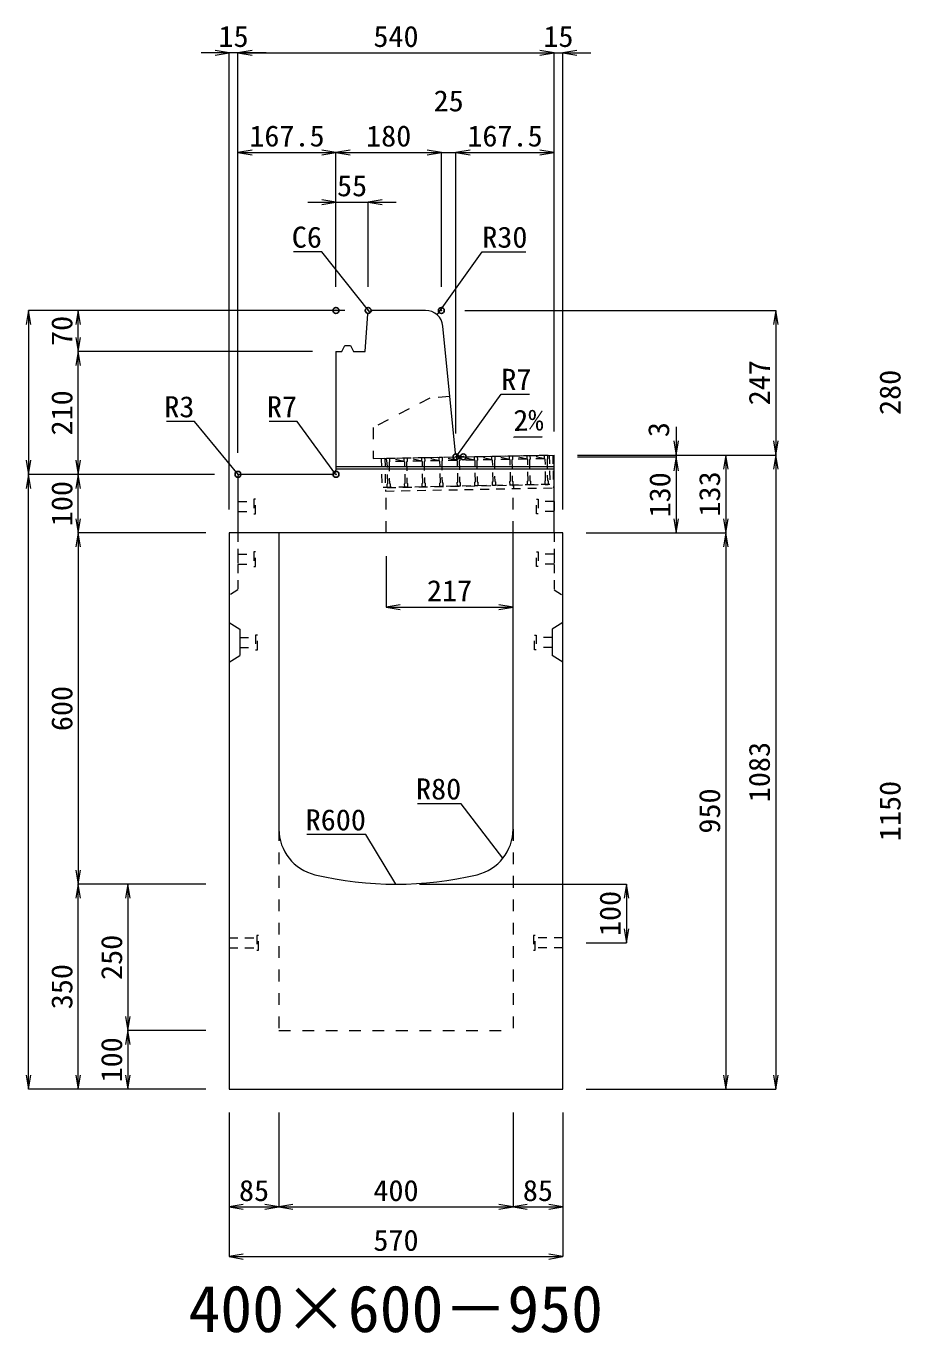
# Model space of a CAD drawing. Units: millimetres at full size; some dimension numbers follow another scale. Extents: x -18734 to 51600, y -18820 to 17820.
# Drawn here: x 31918 to 33413, y -13586 to -11354 of the extents above; entities that cross this region are included whole.
import ezdxf
from ezdxf.enums import TextEntityAlignment as Align

# ---------------------------------------------------------------- set-up
doc = ezdxf.new("R2010")
doc.units = ezdxf.units.MM
doc.header["$LTSCALE"] = 20
doc.header["$PDMODE"] = 32
doc.header["$PDSIZE"] = 10
doc.linetypes.add('USER1', pattern=[2, 1, -1])
doc.linetypes.add('USER2', pattern=[1.35, 0.75, -0.6])
for name, color, linetype, lineweight in [('インサート', 3, 'USER2', 9), ('グレーチング', 7, 'USER2', 5), ('受枠', 3, 'USER2', 9), ('寸法線', 7, 'Continuous', 13), ('引出線', 4, 'Continuous', 13), ('本体', 2, 'Continuous', 13), ('目地', 132, 'Continuous', 5)]:
    doc.layers.add(name, color=color, linetype=linetype, lineweight=lineweight)
doc.layers.add('作業エリア', color=11, linetype='Continuous')
doc.layers.add('文字', color=7, linetype='Continuous')
doc.styles.add('ＭＳ 明朝', font='')
doc.styles.get('ＭＳ 明朝').set_extended_font_data('MS Mincho')

# ---------------------------------------------------------------- blocks, each defined once
blk = doc.blocks.new('open_arrow')
at = {"color": 0, "linetype": 'Continuous', "lineweight": -2}
blk.add_lwpolyline([(7.5, 1.25), (0, 0), (7.5, -1.25)], dxfattribs=at)

msp = doc.modelspace()

# ---------------------------------------------------------------- linework, layer by layer
at = {"layer": 'インサート'}
for p, q in [((32310, -12162.5), (32307, -12162.5)), ((32307, -12162.5), (32307, -12187.5)), ((32310, -12187.5), (32310, -12162.5)), ((32790, -12162.5), (32793, -12162.5)), ((32790, -12187.5), (32790, -12162.5)), ((32793, -12162.5), (32793, -12187.5)), ((32280, -12166.5), (32307, -12166.5)), ((32280, -12166.5), (32280, -12183.5)), ((32280, -12183.5), (32307, -12183.5)), ((32820, -12166.5), (32793, -12166.5)), ((32820, -12183.5), (32793, -12183.5)), ((32820, -12166.5), (32820, -12183.5)), ((32307, -12187.5), (32310, -12187.5)), ((32793, -12187.5), (32790, -12187.5)), ((32310, -12252.5), (32307, -12252.5)), ((32307, -12252.5), (32307, -12277.5)), ((32310, -12277.5), (32310, -12252.5)), ((32790, -12252.5), (32793, -12252.5)), ((32790, -12277.5), (32790, -12252.5)), ((32793, -12252.5), (32793, -12277.5)), ((32280, -12256.5), (32307, -12256.5)), ((32280, -12256.5), (32280, -12273.5)), ((32280, -12273.5), (32307, -12273.5)), ((32820, -12256.5), (32793, -12256.5)), ((32820, -12273.5), (32793, -12273.5)), ((32820, -12256.5), (32820, -12273.5)), ((32307, -12277.5), (32310, -12277.5)), ((32793, -12277.5), (32790, -12277.5)), ((32283.2, -12398.5), (32310.2, -12398.5)), ((32283.2, -12398.5), (32283.2, -12415.5)), ((32313.2, -12394.5), (32310.2, -12394.5)), ((32310.2, -12394.5), (32310.2, -12419.5)), ((32313.2, -12419.5), (32313.2, -12394.5)), ((32786.8, -12394.5), (32789.8, -12394.5)), ((32786.8, -12419.5), (32786.8, -12394.5)), ((32789.8, -12394.5), (32789.8, -12419.5)), ((32816.8, -12398.5), (32789.8, -12398.5)), ((32816.8, -12398.5), (32816.8, -12415.5)), ((32283.2, -12415.5), (32310.2, -12415.5)), ((32310.2, -12419.5), (32313.2, -12419.5)), ((32789.8, -12419.5), (32786.8, -12419.5)), ((32816.8, -12415.5), (32789.8, -12415.5)), ((32265, -12911.5), (32312, -12911.5)), ((32265, -12911.5), (32265, -12928.5)), ((32315, -12907.5), (32312, -12907.5)), ((32312, -12907.5), (32312, -12932.5)), ((32315, -12932.5), (32315, -12907.5)), ((32788, -12907.5), (32785, -12907.5)), ((32785, -12907.5), (32785, -12932.5)), ((32788, -12932.5), (32788, -12907.5)), ((32835, -12911.5), (32788, -12911.5)), ((32835, -12928.5), (32835, -12911.5)), ((32265, -12928.5), (32312, -12928.5)), ((32312, -12932.5), (32315, -12932.5)), ((32785, -12932.5), (32788, -12932.5)), ((32835, -12928.5), (32788, -12928.5))]:
    msp.add_line(p, q, dxfattribs=at)
at = {"layer": 'グレーチング'}
for p, q in [((32533.97, -12092.54), (32808.92, -12087.21)), ((32564.08, -12097.95), (32538.97, -12092.44)), ((32594.07, -12097.37), (32568.96, -12091.86)), ((32624.07, -12096.79), (32598.96, -12091.28)), ((32654.06, -12096.21), (32628.95, -12090.7)), ((32654.06, -12096.21), (32629.07, -12096.7)), ((32684.06, -12095.63), (32658.95, -12090.12)), ((32684.06, -12095.63), (32659.06, -12096.12)), ((32714.05, -12095.05), (32688.94, -12089.54)), ((32714.05, -12095.05), (32689.06, -12095.54)), ((32744.05, -12094.47), (32718.93, -12088.96)), ((32744.05, -12094.47), (32719.05, -12094.95)), ((32774.04, -12093.89), (32748.93, -12088.38)), ((32774.04, -12093.89), (32749.05, -12094.37)), ((32804.04, -12093.31), (32778.92, -12087.8)), ((32804.04, -12093.31), (32779.04, -12093.79)), ((32564.08, -12097.95), (32539.08, -12098.44)), ((32594.07, -12097.37), (32569.08, -12097.86)), ((32624.07, -12096.79), (32599.07, -12097.28)), ((32534.94, -12142.53), (32809.89, -12137.21))]:
    msp.add_line(p, q, dxfattribs=at)
for points in [[(32533.97, -12092.54), (32538.97, -12092.44), (32539.08, -12098.44), (32538.1, -12099.46), (32538.8, -12135.45), (32539.82, -12136.43), (32539.94, -12142.43), (32534.94, -12142.53), (32534.82, -12136.53), (32535.8, -12135.51), (32535.1, -12099.52), (32534.09, -12098.53)], [(32568.8, -12134.87), (32569.81, -12135.85), (32569.93, -12141.85), (32564.93, -12141.95), (32564.82, -12135.95), (32565.8, -12134.93), (32565.1, -12098.93), (32564.08, -12097.95), (32563.96, -12091.96), (32568.96, -12091.86), (32569.08, -12097.86), (32568.1, -12098.88)], [(32598.79, -12134.29), (32599.81, -12135.27), (32599.92, -12141.27), (32594.93, -12141.37), (32594.81, -12135.37), (32595.79, -12134.35), (32595.09, -12098.35), (32594.07, -12097.37), (32593.96, -12091.38), (32598.96, -12091.28), (32599.07, -12097.28), (32598.09, -12098.3)], [(32628.78, -12133.71), (32629.8, -12134.69), (32629.92, -12140.69), (32624.92, -12140.79), (32624.8, -12134.79), (32625.78, -12133.77), (32625.09, -12097.77), (32624.07, -12096.79), (32623.95, -12090.79), (32628.95, -12090.7), (32629.07, -12096.7), (32628.09, -12097.72)], [(32658.78, -12133.13), (32659.8, -12134.11), (32659.91, -12140.11), (32654.91, -12140.2), (32654.8, -12134.21), (32655.78, -12133.19), (32655.08, -12097.19), (32654.06, -12096.21), (32653.95, -12090.21), (32658.95, -12090.12), (32659.06, -12096.12), (32658.08, -12097.14)], [(32685.77, -12132.61), (32685.08, -12096.61), (32684.06, -12095.63), (32683.94, -12089.63), (32688.94, -12089.54), (32689.06, -12095.54), (32688.08, -12096.55), (32688.77, -12132.55), (32689.79, -12133.53), (32689.91, -12139.53), (32684.91, -12139.62), (32684.79, -12133.63)], [(32715.77, -12132.03), (32715.07, -12096.03), (32714.05, -12095.05), (32713.94, -12089.05), (32718.93, -12088.96), (32719.05, -12094.95), (32718.07, -12095.97), (32718.77, -12131.97), (32719.79, -12132.95), (32719.9, -12138.95), (32714.9, -12139.04), (32714.79, -12133.04)], [(32749.05, -12094.37), (32748.06, -12095.39), (32748.76, -12131.39), (32749.78, -12132.37), (32749.9, -12138.37), (32744.9, -12138.46), (32744.78, -12132.46), (32745.76, -12131.44), (32745.07, -12095.45), (32744.05, -12094.47), (32743.93, -12088.47), (32748.93, -12088.38)], [(32779.04, -12093.79), (32778.06, -12094.81), (32778.76, -12130.81), (32779.78, -12131.79), (32779.89, -12137.79), (32774.89, -12137.88), (32774.78, -12131.88), (32775.76, -12130.86), (32775.06, -12094.87), (32774.04, -12093.89), (32773.92, -12087.89), (32778.92, -12087.8)], [(32804.89, -12137.3), (32804.77, -12131.3), (32805.75, -12130.28), (32805.05, -12094.29), (32804.04, -12093.31), (32803.92, -12087.31), (32808.92, -12087.21), (32809.03, -12093.21), (32808.05, -12094.23), (32808.75, -12130.23), (32809.77, -12131.21), (32809.89, -12137.21)]]:
    msp.add_lwpolyline(points, close=True, dxfattribs=at)
at = {"layer": '作業エリア'}
for p in [(32447.5, -11840), (32447.5, -11840), (32502.5, -11840), (32627.5, -11840), (32652.5, -12090), (32665, -12090), (32280, -12120), (32447.5, -12120)]:
    msp.add_point(p, dxfattribs=at)
at = {"layer": '受枠'}
for p, q in [((32524.97, -12092.71), (32817.92, -12087.04)), ((32524.97, -12092.71), (32525.94, -12142.7)), ((32530.97, -12092.59), (32532.05, -12148.58)), ((32811.92, -12087.16), (32812.89, -12137.15)), ((32817.92, -12087.04), (32819, -12143.03)), ((32812.89, -12137.15), (32525.94, -12142.7)), ((32532.05, -12148.58), (32819, -12143.03))]:
    msp.add_line(p, q, dxfattribs=at)
at = {"layer": '受枠', "linetype": 'Continuous'}
msp.add_line((32750.9, -12138.35), (32751.01, -12144.35), dxfattribs=at)
at = {"layer": '寸法線'}
for p, q in [((32328, -11400.05), (32217, -11400.05)), ((32265, -12180), (32265, -11400.05)), ((32280, -11400.05), (32820, -11400.05)), ((32280, -12083), (32280, -11400.05)), ((32280, -12083), (32280, -11400.05)), ((32772, -11400.05), (32883, -11400.05)), ((32820, -12047), (32820, -11400.05)), ((32820, -12047), (32820, -11400.05)), ((32835, -12180), (32835, -11400.05)), ((32280, -11570.05), (32447.5, -11570.05)), ((32280, -12083), (32280, -11570.05)), ((32447.5, -11800), (32447.5, -11570.05)), ((32447.5, -11570.05), (32627.5, -11570.05)), ((32447.5, -11800), (32447.5, -11570.05)), ((32579.5, -11570.05), (32700.5, -11570.05)), ((32627.5, -11800), (32627.5, -11570.05)), ((32627.5, -11800), (32627.5, -11570.05)), ((32652.5, -12050), (32652.5, -11570.05)), ((32652.5, -11570.05), (32820, -11570.05)), ((32652.5, -12050), (32652.5, -11570.05)), ((32820, -12047), (32820, -11570.05)), ((32399.5, -11655.05), (32550.5, -11655.05)), ((32447.5, -11800), (32447.5, -11655.05)), ((32502.5, -11800), (32502.5, -11655.05)), ((31922.06, -11840), (31922.06, -12120)), ((32462.5, -11840), (31922.06, -11840)), ((32007.06, -11910), (32007.06, -11840)), ((32462.5, -11840), (32007.06, -11840)), ((32667.5, -11840), (33198.78, -11840)), ((33198.78, -11840), (33198.78, -12087)), ((32007.06, -12120), (32007.06, -11910)), ((32407.5, -11910), (32007.06, -11910)), ((32407.5, -11910), (32007.06, -11910)), ((33028.78, -12039), (33028.78, -12138)), ((32860, -12087), (33028.78, -12087)), ((32860, -12087), (33113.78, -12087)), ((32860, -12087), (33198.78, -12087)), ((32860, -12087), (33198.78, -12087)), ((32860, -12090), (33028.78, -12090)), ((32860, -12090), (33028.78, -12090)), ((33028.78, -12090), (33028.78, -12220)), ((33113.78, -12087), (33113.78, -12220)), ((33198.78, -12087), (33198.78, -13170)), ((32240, -12120), (31922.06, -12120)), ((31922.06, -13170), (31922.06, -12120)), ((32240, -12120), (31922.06, -12120)), ((32007.06, -12220), (32007.06, -12120)), ((32240, -12120), (32007.06, -12120)), ((32240, -12120), (32007.06, -12120)), ((32007.06, -12220), (32007.06, -12820)), ((32225, -12220), (32007.06, -12220)), ((32225, -12220), (32007.06, -12220)), ((32875, -12220), (33028.78, -12220)), ((32875, -12220), (33113.78, -12220)), ((32875, -12220), (33113.78, -12220)), ((33113.78, -12220), (33113.78, -13170)), ((32533, -12260), (32533, -12346.67)), ((32533, -12346.67), (32750, -12346.67)), ((32225, -12820), (32007.06, -12820)), ((32007.06, -13170), (32007.06, -12820)), ((32225, -12820), (32007.06, -12820)), ((32092.06, -12820), (32092.06, -13070)), ((32225, -12820), (32092.06, -12820)), ((32590, -12820), (32943.78, -12820)), ((32943.78, -12820), (32943.78, -12920)), ((32875, -12920), (32943.78, -12920)), ((32225, -13070), (32092.06, -13070)), ((32092.06, -13070), (32092.06, -13170)), ((32225, -13070), (32092.06, -13070)), ((32225, -13170), (31922.06, -13170)), ((32225, -13170), (32007.06, -13170)), ((32225, -13170), (32092.06, -13170)), ((32875, -13170), (33113.78, -13170)), ((32875, -13170), (33198.78, -13170)), ((32265, -13210), (32265, -13371.16)), ((32265, -13210), (32265, -13456.16)), ((32350, -13210), (32350, -13371.16)), ((32350, -13210), (32350, -13371.16)), ((32750, -13210), (32750, -13371.16)), ((32750, -13210), (32750, -13371.16)), ((32835, -13210), (32835, -13371.16)), ((32835, -13210), (32835, -13456.16)), ((32265, -13371.16), (32350, -13371.16)), ((32350, -13371.16), (32750, -13371.16)), ((32750, -13371.16), (32835, -13371.16)), ((32265, -13456.16), (32835, -13456.16))]:
    msp.add_line(p, q, dxfattribs=at)
at = {"layer": '引出線'}
for points in [[(32505.29, -11842.99), (32423.41, -11740.07), (32375.07, -11740.07)], [(32620.48, -11847.76), (32697.4, -11740.07), (32772.08, -11740.07)], [(32654.14, -12088.19), (32730, -11982.98), (32777.93, -11982.98)], [(32280.88, -12120.88), (32205.62, -12029.7), (32157.89, -12029.7)], [(32445.45, -12117.95), (32380.97, -12029.7), (32333.04, -12029.7)], [(32751.14, -12056.74), (32799.85, -12055.77), (32751.11, -12056.74)], [(32732.76, -12775.58), (32661.5, -12682.47), (32586.83, -12682.47)], [(32550, -12820), (32498.63, -12735.25), (32397.63, -12735.25)]]:
    msp.add_lwpolyline(points, dxfattribs=at)
at = {"layer": '本体'}
for p, q in [((32497.5, -11910), (32502.07, -11845.98)), ((32502.07, -11845.98), (32508.5, -11840)), ((32600.35, -11840), (32508.5, -11840)), ((32651.87, -12083.7), (32630.2, -11867.01)), ((32447.5, -11910), (32447.5, -12113)), ((32447.5, -11910), (32457.5, -11910)), ((32457.5, -11910), (32462.5, -11900)), ((32462.5, -11900), (32472.5, -11900)), ((32472.5, -11900), (32477.5, -11910)), ((32477.5, -11910), (32497.5, -11910)), ((32665, -12090), (32658.83, -12090)), ((32665, -12090), (32820, -12087)), ((32820, -12220), (32820, -12087)), ((32280, -12123), (32280, -12220)), ((32440.5, -12120), (32283, -12120)), ((32265, -12220), (32265, -13170)), ((32350, -12220), (32265, -12220)), ((32820, -12220), (32280, -12220)), ((32350, -12220), (32350, -12725.96)), ((32750, -12725.96), (32750, -12220)), ((32835, -12220), (32750, -12220)), ((32835, -13170), (32835, -12220)), ((32265, -13170), (32835, -13170))]:
    msp.add_line(p, q, dxfattribs=at)
at = {"layer": '本体', "linetype": 'USER1'}
for p, q in [((32608, -11990), (32511, -12040)), ((32642.2, -11987), (32608, -11990)), ((32511, -12040), (32511, -12092.98)), ((32511, -12092.98), (32665, -12090)), ((32750, -12220), (32750, -12138.36)), ((32533, -12220), (32533, -12142.56))]:
    msp.add_line(p, q, dxfattribs=at)
at = {"layer": '本体', "linetype": 'USER2', "lineweight": 9}
for p, q in [((32280, -12220), (32280, -12317)), ((32820, -12220), (32820, -12317)), ((32280, -12317), (32265, -12326.5)), ((32820, -12317), (32835, -12326.5))]:
    msp.add_line(p, q, dxfattribs=at)
at = {"layer": '本体', "lineweight": 9}
for p, q in [((32265, -12373), (32283.2, -12384.5)), ((32283.2, -12384.5), (32283.2, -12429.5)), ((32835, -12373), (32816.8, -12384.5)), ((32816.8, -12384.5), (32816.8, -12429.5)), ((32265, -12441), (32283.2, -12429.5)), ((32835, -12441), (32816.8, -12429.5))]:
    msp.add_line(p, q, dxfattribs=at)
at = {"layer": '本体', "linetype": 'USER1', "lineweight": 15}
for p, q in [((32350, -12725.96), (32350, -13070)), ((32750, -12725.96), (32750, -13070)), ((32350, -13070), (32750, -13070))]:
    msp.add_line(p, q, dxfattribs=at)
at = {"layer": '本体'}
for centre, radius, start, end in [((32600.35, -11870), 30, 5.71059, 90), ((32658.83, -12083), 7, 185.71059, 270), ((32440.5, -12113), 7, 270, 0), ((32283, -12123), 3, 90, 180), ((32430, -12725.96), 80, 180, 256.65764), ((32670, -12725.96), 80, 283.34236, 0), ((32550, -12220), 600, 256.65764, 283.34236)]:
    msp.add_arc(centre, radius, start, end, dxfattribs=at)
at = {"layer": '目地'}
for p, q in [((32820, -12107), (32447.5, -12107)), ((32820, -12111), (32447.5, -12111))]:
    msp.add_line(p, q, dxfattribs=at)

# ---------------------------------------------------------------- block references
at = {"layer": '寸法線', "xscale": 3.2, "yscale": 3.2}
for p, rotation in [((32265, -11400.05), 180), ((32820, -11400.05), 180), ((32820, -11400.05), 180), ((32447.5, -11570.05), 180), ((32627.5, -11570.05), 180), ((32627.5, -11570.05), 180), ((32820, -11570.05), 180), ((32447.5, -11655.05), 180), ((31922.06, -11840), 270), ((32007.06, -11840), 270), ((33198.78, -11840), 270), ((32007.06, -11910), 90), ((32007.06, -11910), 270), ((33028.78, -12087), 90), ((33198.78, -12087), 90), ((31922.06, -12120), 90), ((32007.06, -12120), 90), ((33028.78, -12090), 270), ((33028.78, -12090), 270), ((33113.78, -12087), 270), ((33198.78, -12087), 270), ((31922.06, -12120), 270), ((32007.06, -12120), 270), ((32007.06, -12220), 90), ((33028.78, -12220), 90), ((33113.78, -12220), 90), ((32007.06, -12220), 270), ((33113.78, -12220), 270), ((32750, -12346.67), 180), ((32007.06, -12820), 90), ((32007.06, -12820), 270), ((32092.06, -12820), 270), ((32943.78, -12820), 270), ((32943.78, -12920), 90), ((32092.06, -13070), 90), ((32092.06, -13070), 270), ((31922.06, -13170), 90), ((32007.06, -13170), 90), ((32092.06, -13170), 90), ((33113.78, -13170), 90), ((33198.78, -13170), 90), ((32350, -13371.16), 180), ((32750, -13371.16), 180), ((32835, -13371.16), 180), ((32835, -13456.16), 180)]:
    msp.add_blockref('open_arrow', p, dxfattribs=dict(at, rotation=rotation))
for p in [(32280, -11400.05), (32280, -11400.05), (32835, -11400.05), (32280, -11570.05), (32447.5, -11570.05), (32652.5, -11570.05), (32652.5, -11570.05), (32502.5, -11655.05), (32533, -12346.67), (32265, -13371.16), (32350, -13371.16), (32750, -13371.16), (32265, -13456.16)]:
    msp.add_blockref('open_arrow', p, dxfattribs=at)
at = {"layer": '引出線', "xscale": 0.0533, "yscale": 0.0533}
for p, rotation in [((32505.29, -11842.99), 128.5), ((32620.48, -11847.76), 54.5), ((32751.14, -12056.74), 1.1), ((32654.14, -12088.19), 54.2), ((32445.45, -12117.95), 126.2), ((32280.88, -12120.88), 129.5), ((32732.76, -12775.58), 127.4), ((32550, -12820), 121.2)]:
    msp.add_blockref('open_arrow', p, dxfattribs=dict(at, rotation=rotation))

# ---------------------------------------------------------------- texts
at = {"layer": '寸法線', "style": 'ＭＳ 明朝', "width": 1.05}
for s, p in [('15', (32272.5, -11372.05)), ('540', (32550, -11372.05)), ('15', (32827.5, -11372.05)), ('25', (32640, -11482.05)), ('167.5', (32363.75, -11542.05)), ('180', (32537.5, -11542.05)), ('167.5', (32736.25, -11542.05)), ('55', (32475, -11627.05)), ('217', (32641.5, -12318.67)), ('85', (32307.5, -13343.16)), ('400', (32550, -13343.16)), ('85', (32792.5, -13343.16)), ('570', (32550, -13428.16))]:
    msp.add_text(s, height=36.03, dxfattribs=at).set_placement(p, align=Align.MIDDLE_CENTER)
for s, p in [('70', (31979.06, -11875)), ('247', (33170.78, -11963.5)), ('280', (33394.06, -11980)), ('210', (31979.06, -12015)), ('3', (32998.78, -12043.66)), ('133', (33085.78, -12153.5)), ('100', (31979.06, -12170)), ('130', (33000.78, -12155)), ('600', (31979.06, -12520)), ('1083', (33170.78, -12628.5)), ('1150', (33394.06, -12695)), ('950', (33085.78, -12695)), ('100', (32915.78, -12870)), ('250', (32064.06, -12945)), ('350', (31979.06, -12995)), ('100', (32064.06, -13120))]:
    msp.add_text(s, height=36.03, rotation=90, dxfattribs=at).set_placement(p, align=Align.MIDDLE_CENTER)
at = {"layer": '引出線', "style": 'ＭＳ 明朝', "width": 1.05}
for s, p in [('C6', (32423.41, -11696.87)), ('R3', (32205.62, -11986.5)), ('R7', (32380.97, -11986.5)), ('R80', (32661.5, -12639.27)), ('R600', (32498.63, -12692.05))]:
    msp.add_text(s, height=36.03, dxfattribs=at).set_placement(p, align=Align.TOP_RIGHT)
for s, p in [('R30', (32697.4, -11696.87)), ('R7', (32730, -11939.78))]:
    msp.add_text(s, height=36.03, dxfattribs=at).set_placement(p, align=Align.TOP_LEFT)
msp.add_text('2%', height=36.03, rotation=1.146, dxfattribs=at).set_placement((32750.17, -12009.85), align=Align.TOP_LEFT)
at = {"layer": '文字', "style": 'ＭＳ 明朝'}
msp.add_text('400×600－950', height=80.06, dxfattribs=at).set_placement((32549.52, -13544.97), align=Align.MIDDLE_CENTER)

doc.saveas('drawing.dxf')
